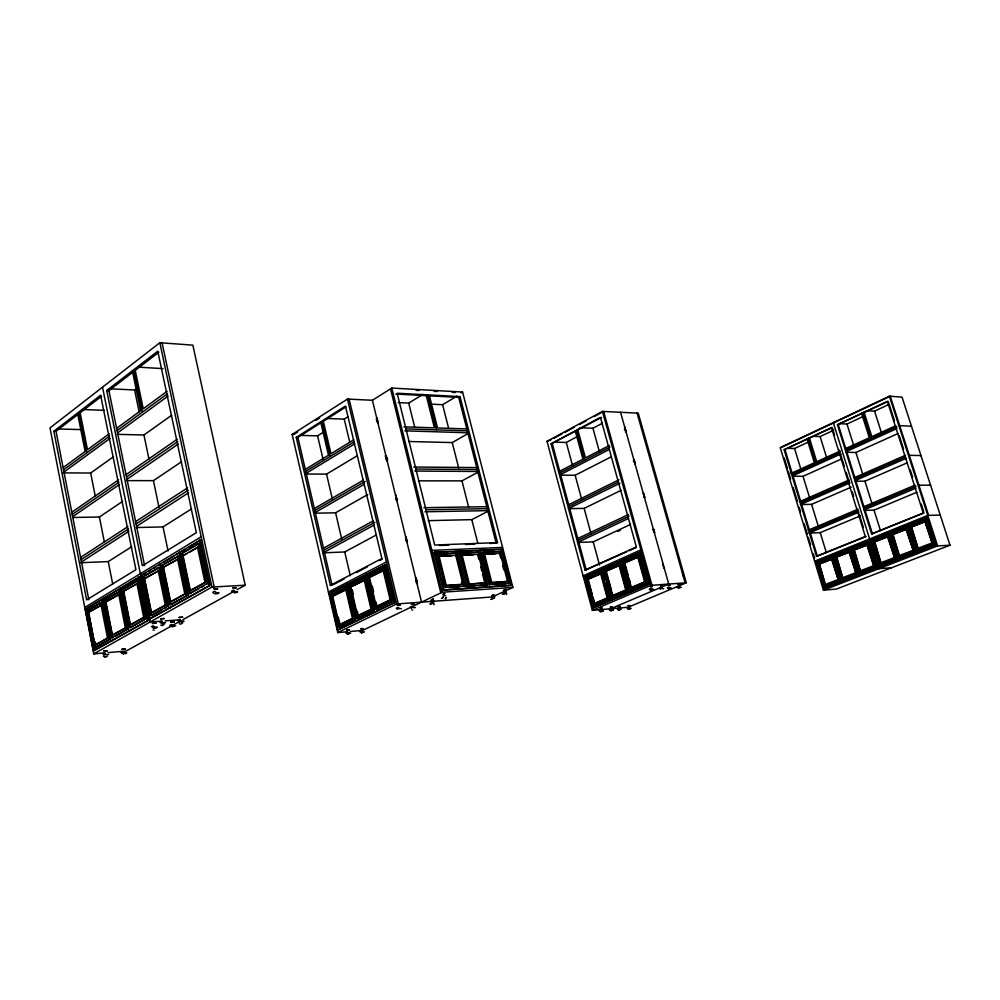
<?xml version="1.0" encoding="UTF-8"?>
<svg xmlns="http://www.w3.org/2000/svg" width="1000" height="1000" viewBox="0 0 1000 1000"><rect width="100%" height="100%" fill="white"/><g stroke="black" fill="none" stroke-linecap="round" stroke-linejoin="round"><path stroke-width="1.5" d="M445.75 597.55L445.225 598.75M446.062 597.525L445.812 598.713M376.662 418.4C375.838 420.312 378.075 422.825 377.762 420.175M377.512 419.162L376.763 418.162M377.45 422.938C379.425 424.188 376.9 420.45 377.9 423.4M386.438 456.637C384.988 457.525 387.75 455.737 385.462 455.875L386.213 458.925M386.825 458.837L386.3 457.713M386.413 458.8L386.375 458.837M386.662 459.837C386.775 462.275 388.787 459.762 386.675 457.738M506.763 593.612L506.312 594.6M431.287 603.275L431.925 601.25L434.038 601.1L433.562 602.625M442.887 597.75L443.525 595.712L445.65 595.562M443.325 597.238L441.438 598.438M492.163 598.75L492.8 596.8L494.762 596.663L494.288 598.138M503.762 593.4L504.4 591.438L506.362 591.3L505.875 592.788M504.175 592.913L502.312 594.075L504.275 593.938M434.35 603.875L433.725 604.688M377.225 419.3L376.587 419.387L377.35 421.4M377.825 423.312L376.55 418.288L377.275 418.188M624.688 427.663L625.363 427.488L624.688 427.663C623.362 430.613 627.9 432.05 625.887 431.925M385.688 455.8L385.812 455.7M386.225 457.9L386.9 457.663M395.887 495.238C395.238 494.938 395.887 495.887 396.287 496.225M396.175 497.3L396.1 499.588M395.988 496.35L397.15 500.4M406.05 536.987C405.6 536.525 406.55 545.125 405.887 537.112M406.337 540.3L406.712 539.038M406.55 541.25L407.475 542.163L405.538 537.075M634.862 463.95C636.975 464.075 631.712 461.3 634.062 459.425M415.575 578.275C416.912 578.625 415.65 585.562 415.887 578.212M415.825 579.225L416.463 579.1M416.475 581.287L416.037 581.475M416.525 582.475C418.4 582.2 416.25 585.05 416.463 582.463M417.325 583.4L416.213 578.075M644.987 497.512C643.55 498.688 644.562 492.038 643.112 493.35M625.363 429.3L625.462 429.237M625.662 430.125L625.938 430.138M625.85 431.037L626.112 431.05M634.338 461.287L634.8 461.163M634.963 462.05L634.963 462.125M634.825 463.038L634.975 462.962M237.1 589.675L245.212 585.188L192.862 345.15L159.85 342.725L50 427.925L93.775 653.875L105.025 652.887M53.863 431.238L100.612 395.213L135.925 569.688L86.625 599.888L53.863 431.238L56.037 431.287L101.625 396.238M106.713 390.513L157.775 351.188L196.337 532.675L142.363 565.737L106.713 390.513L108.925 390.625L158.837 352.25M644.1 496.863L644.775 496.675M109.362 388.775L134.6 389.975L137.062 388.125M63.1 467.625L85.138 451.463L77.812 414.55M109.225 433.762L87.5 449.725L80.15 412.75M116.613 428.35L140.65 410.688L132.675 372.35M167.062 391.3L143.238 408.787L135.238 370.387M63.537 469.85L109.688 436.05M117.075 430.65L167.575 393.675M63.963 472.062L110.113 438.375M117.55 432.95L168.1 396.037M62.825 472.9L90.662 473.025L113.525 456.712M117.175 434.338L143.95 435L171.65 415.25M653.312 529.725L653.988 529.538M653.825 530.525L653.875 530.6M654.013 531.45L654.488 531.325M654.737 532.25L654.325 532.312M71.787 512.225L118.513 479.862M126.05 474.65L177.25 439.212M72.213 514.462L118.987 482.188M126.525 476.987L177.763 441.625M72.65 516.712L119.462 484.513M127 479.325L178.275 444.038M73.05 517.475L99.4 517.013L122.575 501.413M126.6 480.625L153.438 480.637L181.537 461.737M662.875 564.663L663.188 563.625L662.575 563.812L664.013 568.25L663.7 567.3M80.575 557.413L127.975 526.587M135.612 521.613L187.575 487.825M81.013 559.688L128.45 528.938M136.1 523.975L188.1 490.275M80.288 562.725L128.925 531.287M136.588 526.35L188.625 492.725M634.438 460.363L634.188 460.45M347.175 631.763L337.75 632.587L292.162 434.45L347.438 399.062L372.4 400.275L391.825 388.062L462.587 392.05L512.875 587.425L493.587 596.337M297.712 432.013L293.837 434.487L292.162 434.45M315.8 420.462L319.675 417.975M296.238 437.375L345.438 406.062L381.9 558.5L330.363 585.363L296.238 437.375L297.913 437.413L345.875 406.938M81.838 562.663L108.25 561.587L131.75 546.712M136.163 527.55L163.05 526.912L191.55 508.875M300.675 435.4L317.587 435.85L323.95 431.85M327.275 418.488L344.237 419.113L348.1 416.688M398.237 402.587L408.7 403.088L422.975 394.35M305.3 469.387L328.488 455.238L320.887 422.825M353.75 439.825L330.975 453.713L323.338 421.262M305.75 471.337L354.162 441.863M84.787 607.463L201.188 536.763M354.663 443.862L305 474.012L326.538 474.113L357.013 455.875M85.312 609.113L139.55 576.888L148.35 620.312L93.425 650.95L85.312 609.113L86.412 609.05M141.025 575.375L200.312 540.112L209.938 585.363L149.85 618.9L141.025 575.375L142.137 575.325M87.737 608.25L121.337 587.913L120.225 587.975L128.787 630.862L129.9 630.788M122.275 587.337L139.55 576.888M143.387 574.562L145.9 573.05M148.412 571.525L150.912 570.013M153.425 568.488L155.938 566.975M158.45 565.45L160.963 563.925L159.838 563.975L168.925 608.075L170.05 608M163.538 562.362L173.888 556.112M176.462 554.55L179.05 552.975M181.675 551.388L185.662 548.975M188.325 547.362L200.312 540.112M86.95 610.712L102.762 601.7L86.95 610.712L94.175 647.925L95.275 647.837L88.05 610.638M119.45 591.1L127.037 629.188L111.625 637.975L104.213 600.3L120.45 591.038L105.2 600.237L112.725 637.888M137.637 580.112L145.45 618.7L129.575 627.75L121.962 589.587L137.637 580.112L138.637 580.062L122.95 589.525L130.688 627.663L145.125 619.388M142.8 577L159.012 567.212L167.075 606.375L150.675 615.725L142.8 577L158.875 567.925M161.675 565.612L179.488 555.487L161.675 565.612L169.775 604.837L187.787 595.138M181.112 553.875L198.3 543.5L206.85 583.7L189.438 593.625L181.112 553.875L199.425 543.462M102.762 601.7L87.938 610.65L95.162 647.85L109.012 640.013M120.562 591.038L104.213 600.3M138.75 580.062L121.962 589.587M88.588 612.312L102.013 604.775L108.462 637.65L95.913 644.825L94.925 644.9L88.588 612.312L102.013 604.775M105.887 601.9L119.663 594.163L126.3 627.45L113.387 634.825L112.4 634.9L105.887 601.9L118.387 594.925M123.688 591.2L137.838 583.237L144.662 616.95L131.375 624.55L130.375 624.625L123.688 591.2L136.525 584.025M144.588 578.625L159.3 570.4L166.337 604.612L152.613 612.463L151.488 612.537L144.588 578.625L159.3 570.4M163.512 567.238L178.637 558.775L185.875 593.438L171.737 601.525L170.613 601.6L163.512 567.238L178.637 558.775M183.012 555.513L198.55 546.812L206.012 581.938L191.438 590.262L190.312 590.325L183.012 555.513L186.75 553.9M189.375 552.325L198.55 546.812M461.275 392.837L462.587 392.05M430.312 404.113L442.625 404.7L456.9 396.163M395.825 394.05L458.713 397.375L460.037 396.6L497.537 542.6L490.037 543.525M105.775 656.513L103.963 656.25M107.413 656.175L105.2 657.275L103.375 656.112M314.337 508.55L363.338 480.15M314.788 510.525L365.15 481.413M364.312 484.212L314.037 513.2L335.588 512.812L367.775 494.513M416.812 581.312L416.725 580.163M94.925 644.9L108.462 637.65M112.4 634.9L126.3 627.45M130.375 624.625L144.662 616.95M151.488 612.537L166.337 604.612M170.613 601.6L185.875 593.438M190.312 590.325L206.012 581.938M408.725 441.5L452.238 442.575L468 433.575M94.175 647.925L109.162 639.388L101.775 601.763M115.188 636.438L128.038 629.113M161.887 609.9L151.788 615.65L143.912 576.95M164.4 608.462L166.925 607.025M186.488 595.887L170.888 604.763L162.8 565.562M189.438 593.625L198.6 588.987M201.275 587.463L203.962 585.938M653.888 529.55L652.9 529.95M93.425 650.95L148.35 620.312M149.85 618.9L209.938 585.363M93.775 653.875L211.912 587.075L245.212 585.188M654.587 533.15L653.337 528.763M102.812 654L104.388 653.112L106.287 654.725L108.612 654.5M151.375 626.737L153.075 625.788L155.025 627.475L157.387 627.275L154.688 628.25L156.012 627.513M159.6 622.125L161.325 621.163L163.287 622.863L165.637 622.663M103.95 654.638L105.062 654.013M152.562 627.413L153.763 626.737M160.787 622.8L162.013 622.112M153.112 627.875L154.588 627.05M162.838 622.425L161.35 623.263L161.838 623.675M215.925 592.725L219.05 592.85L217.188 593.9M155.638 627.413L153.6 628.275M162.4 623.638L163.888 622.8M215.425 594L217.288 592.962M395.675 495.262L396.037 495.225M164.075 624.6L162.1 625.562L160.812 625.112M231.488 591.163L233.35 590.125L235.325 591.9L237.662 591.737L235.8 592.762M396.45 500.525L397.15 500.375M122.137 653.037L123.263 652.412M170.987 626.013L172.2 625.337M179.25 621.438L180.475 620.75M232.7 591.862L234.025 591.125M170.825 626.337L126.15 651.05L108.05 652.625M173.538 624.837L178.95 621.838M183.012 619.6L233.038 591.925M122.675 653.475L126.75 652.9L125.162 653.775M171.525 626.462L175.75 625.875M181.025 621.213L184.05 621.3L181.35 622.275M233.25 592.35L234.875 591.45M123.475 653.925L125.062 653.05M172.562 626.825L174.037 626.013M235.938 591.838L234.312 592.737L234.95 592.7M181.462 622.212L182.688 621.538M182.512 623.212L180.538 624.175L179.275 623.725M323.488 548.188L373.1 520.95M323.95 550.175L374.925 522.275M374.075 525.062L323.175 552.837L344.738 551.962L375.975 535.15M418.45 480.85L461.962 480.875L477.912 472.212M644.125 495.012L643.85 495.087M644.388 495.875L644.237 495.938M610.487 608.787L592.362 610.363L547.013 441.312L602.425 411.413L638.237 413.15L686.275 582.775L628.175 607.238L611.987 608.65M550.962 439.875L547.013 441.312M553.688 438.4L561.862 434M564.587 432.525L574.138 427.388M579.513 424.487L586.225 420.875M594.263 416.538L600.962 412.925M551.1 443.825L600.425 417.362L636.35 546.938L585.062 570.175L551.1 443.825L601.65 417.413M554.775 442.137L566.263 442.45L577.025 436.712M580.05 427.762L592.95 428.237L602.388 423.212M333.4 584.55L344.25 578.9M356.463 572.55L367.312 566.9M379.513 560.55L382.225 559.138M559.7 471.225L582.962 459.175L575.4 431.488M609.425 445.475L585.45 457.887L577.875 430.163M328.413 592.013L386.488 561.975M560.138 472.9L609.9 447.175M428.3 520.662L471.8 519.637L487.95 511.3M329.288 593.45L385.65 564.75L394.688 602.525L337.7 630L329.288 593.45L385.65 564.763M560.588 474.562L609 449.6M339.25 627.275L354.938 619.587L338.488 627.337L331 594.825L346.538 586.825L347.375 586.775L348.338 591.25M349.087 585.513L365.025 577.325L372.85 610.513L356.763 618.387L349.087 585.513L365.863 577.275M367.638 575.975L384.725 567.537L367.638 575.975L375.487 609.212L392.837 601.075L375.487 609.212M365.775 577.275L349.85 585.475L357.6 618.325L356.763 618.387M392.75 601.075L376.25 609.163L368.4 575.938L384.812 567.525M332.713 596.213L346.5 589.475L353.175 618.162L340.037 624.625L339.275 624.688L332.713 596.213L346.5 589.475M350.85 586.9L364.963 580.013L371.8 609.012L358.325 615.638L357.575 615.688L350.85 586.9L364.963 580.013M369.438 577.375L383.888 570.312L390.9 599.637L377.088 606.425L376.325 606.475L369.438 577.375L383.888 570.312M560.812 475.188L575.163 475.262L611.312 456.788M510.863 585.513L443.338 590.013L434.038 552.388L502.287 549.138L511.562 585.188L510.863 585.513M456.812 553.162L436.188 554.4L456.812 553.162L465.075 586.163L464.375 586.5L456.125 553.513M406.825 542.275L406.475 541.375M438.338 556.4L455.725 555.3L462.962 584.2L462.262 584.525L445.575 585.6L438.338 556.4L452 555.775M457.2 551.388L457.887 551.05L467.188 588.138L466.488 588.462M479.363 552.175L459.3 553.375L479.363 552.175L487.612 584.7L479.475 585.513M455.037 555.638L455.725 555.3M461.4 555.35L478.325 554.263L485.55 582.75L484.85 583.088L468.625 584.125L461.4 555.35L473.212 554.812M568.7 504.7L618.95 479.8M569.15 506.388L618.038 482.212M568.387 508.675L619.913 483.25M478.325 554.263L477.638 554.6L478.775 559.1M339.275 624.688L353.175 618.162M357.575 615.688L371.8 609.012M376.325 606.475L390.9 599.637M483.825 554.325L500.288 553.263L507.512 581.35L506.812 581.675L491.037 582.688L483.825 554.325L495.3 553.8M338.488 627.337L354.188 619.65L346.538 586.825M357.525 618.325L373.612 610.45L372.85 610.513M357.6 618.325L373.7 610.45M569.812 508.65L584.15 508.387L621.1 490.325M502.287 549.138L501.587 549.475L502.75 553.975M337.7 630L394.7 602.525M500.6 551.538L501.287 551.2L509.538 583.275L508.837 583.6L500.6 551.538L483.212 552.312M500.288 553.263L499.6 553.6L500.737 558.038M337.75 632.587L396.55 603.975L492.212 596.975M346.662 633.25L347.825 632.688M397.287 608.787L398.537 608.188M445.575 585.6L462.962 584.2M347.1 633.65L350.662 633.138M398.988 608.587L401.413 608.675M349.338 633.263L347.488 633.987M348.288 633.95L349.575 633.337M443.338 590.013L511.562 585.188M395.775 495.375L397.075 500.462M512.875 587.425L442.212 592.225L362.65 630.413L350.275 631.487M360.637 632.025L361.812 631.462M411.312 607.725L412.562 607.125M361.075 632.413L364.6 631.912M413.013 607.525L415.4 607.612M361.65 632.812L363.3 632.025M442.688 594.525L444.9 593.475L443.663 594.288M468.625 584.125L485.55 582.75M487.612 584.7L467.562 586.287L475.012 585.8M577.788 538.525L628.575 514.475M578.25 540.212L629.062 516.225M491.037 582.688L507.512 581.35M578.7 541.925L628.138 518.638M889.4 396.188L780.212 447.587L823.438 590.2L836.338 589.075L950 545.212L902.038 397.113L889.4 396.188L937.613 545.913L950 545.212M781.087 447.612L888.9 396.887M488.988 586.962L489.688 586.638L480.4 550.075L479.712 550.425L494.3 549.788M866.2 536.487L816.513 556.375L784.15 449.738L831.388 427.587L832.25 427.638L834.575 435.087M837.45 424.75L887.375 401.35L923.263 512.975L871.612 533.975L837.45 424.75L888.225 401.4L894.45 420.737M784.15 449.738L832.25 427.638M578.9 542.438L593.212 541.862L630.562 524.412M787.487 448.312L794.562 448.5L808.213 442.125M813.1 436.312L820.125 436.562L833.7 430.225M838.612 423.638L846.975 424.038L863.725 416.213M866.287 410.65L874.575 411.15L888.562 404.613M617.737 531.438L620.5 530.15M492.2 595.513L494.038 594.663L491.863 595.675M490.737 599.412L493.975 598.162M840.088 451.075L816.737 461.688L809.312 437.575M845.312 448.688L869.312 437.775L861.488 413.113M895.888 425.688L871.825 436.637L863.988 411.938M792.362 474.375L839.062 453.175M845.913 450.062L896.988 426.875M793.162 475.625L840.95 453.963M846.213 451.575L896.85 428.625M585.062 570.175L626.475 551.9M629.25 550.65L636.188 547.513M793.162 476.262L803.05 476.312L840.875 459.263M846.188 452.25L855.925 452.488L897.962 433.55M583.1 575.875L640.888 549.85M584.2 577.062L640.05 552.212L648.925 584.163L592.537 608.15L584.2 577.062L586.4 582.95M586.2 576.4L640.05 552.212M585.9 578.225L593.325 605.875L585.9 578.225L601.975 571.237L604.425 580.025M603.975 570.125L620.438 562.987L603.975 570.125L612.163 597.987L604.525 570.1M622.425 561.862L630.15 590.025L622.425 561.862L639.225 554.575L646.675 581.462M602.038 571.237L586.45 578.188L593.875 605.825M587.612 579.388L601.175 573.538L607.775 597.9L594.675 603.55L587.612 579.388L601.175 573.538M605.712 571.3L619.55 565.325L626.287 589.913L612.9 595.688L605.712 571.3L619.55 565.325M624.2 563.038L638.325 556.938L645.2 581.75L631.525 587.65L624.2 563.038L638.325 556.938M799.475 501.712L849.062 479.975M854.362 477.65L905.425 455.275M801 502.65L849.325 481.512M855.025 479.025L904.987 457.163M800.337 504.55L849.975 482.875M855.275 480.562L906.375 458.25M801.75 504.525L811.6 504.35L851.175 487.175M855.238 481.188L864.938 481.188L907.35 462.775M594.125 603.6L607.775 597.9M612.362 595.725L626.287 589.913M630.975 587.688L645.2 581.75M593.325 605.875L609.538 599.087L605.163 582.962M611.55 598.038L628.088 591.112L612.1 597.987M630.15 590.025L647.025 582.962L630.7 589.987L622.975 561.838L639.225 554.575L646.612 581.462M595.3 605.212L609.587 599.087M592.537 608.15L648.925 584.163M592.362 610.363L650.75 585.375L686.275 582.775M599.95 610.938L601.112 610.438M650.188 589.55L651.425 589.025M601.65 611.55L603.288 610.85L600.6 611.562M651.775 589.375L653.612 589.462L651.388 590.2M600.9 611.538L602.325 610.938M651.15 590.175L652.663 589.538M601.263 611.512L602.425 611.013M651.5 590.15L652.738 589.625M611.9 608.188L668.737 584.062L620.55 412.287M610.112 610.05L611.275 609.55M610.45 610.375L613.425 609.95L611.438 610.675M661.862 588.6L663.688 588.688M611.062 610.638L612.575 610.112M617.975 609.35L619.15 608.862M668.1 588.188L669.338 587.663M621.275 609.263L618.325 609.688L618.925 609.95M668.438 588.525L671.475 588.1M620.337 609.35L618.4 610.062L617.188 608.875L618.812 608.188L619.738 609.075M858.15 509.125L808.125 530.225L810.938 530.112M863.5 506.863L915.025 485.138M619.263 609.913L620.425 609.425M809.663 531.188L858.413 510.675M864.1 508.275L916.1 486.388M627.9 608.475L629.062 607.987M677.95 587.438L679.175 586.912M631.175 608.387L628.237 608.8L628.825 609.062M679.513 587.263L681.3 587.35M859.075 512.05L809 533.088L820.238 532.625L860.15 515.95M864.425 509.8L915.987 488.137M630.25 608.475L628.312 609.188L627.1 608L628.737 607.312L629.65 608.212M629.163 609.038L630.325 608.55M679.212 588.025L680.45 587.513M864.375 510.375L874.038 510.15L916.838 492.262M816.513 556.375L865.337 536.525L831.388 427.587M871.612 533.975L924.1 512.962M815.837 562.188L868.838 540.938L877.188 567.675L823.75 588.312L815.837 562.188L868.838 540.938M870.925 539.95L926.963 517.475L935.788 544.9L879.287 566.725L870.925 539.95L926.963 517.475M824.513 586.388L839.875 580.538L824.513 586.388L817.463 563.15L832.712 557.15L839.425 579.075M834.712 556.2L850.225 550.1L857.5 573.675L841.888 579.625L834.712 556.2L842.312 579.587M852.262 549.138L868.05 542.925L875.45 566.688L859.562 572.737L852.262 549.138L859.987 572.7M872.65 540.925L888.737 534.587L896.3 558.562L880.088 564.738L872.65 540.925L880.512 564.712M898.462 557.587L914.95 551.287L898.462 557.587L890.875 533.575L907.262 527.125L914.5 549.875M917.163 550.3L933.95 543.888L917.163 550.3L909.45 526.087L926.125 519.525L933.487 542.463M819.1 564.125L831.95 559.1L838.213 579.55L825.275 584.462L819.1 564.125L831.95 559.1M836.375 557.175L849.45 552.062L855.812 572.675L842.65 577.675L836.375 557.175L849.45 552.062M853.95 550.1L867.25 544.913L873.725 565.688L860.35 570.775L853.95 550.1L867.25 544.913M874.375 541.9L887.938 536.6L894.538 557.562L880.888 562.75L874.375 541.9L887.938 536.6M892.638 534.55L906.438 529.163L913.162 550.288L899.275 555.575L892.638 534.55L906.438 529.163M911.237 527.075L925.275 521.575L932.125 542.888L918 548.263L911.237 527.075L925.275 521.575M841.888 579.625L857.5 573.675M859.562 572.737L875.45 566.688M880.088 564.738L896.3 558.562M823.75 588.312L877.188 567.675M879.287 566.725L935.788 544.9M823.438 590.2L937.613 545.913M397.575 499.4L396.85 499.35M412.713 610.013L411.737 609.938M154.275 630.062L152.975 629.975M396.45 498.312L395.85 498.537L396.525 498.312M361.45 632.75L362.35 632.663M111.962 640.962L110.862 641.05L102.525 598.688L103.625 598.625M356.8 621.013L355.95 621.087L347.337 584.125L348.175 584.075M611.35 600.288L602.837 568.925M841.538 581.538L833.487 555.212M825.275 584.462L819.525 564.087M838.213 579.55L831.525 559.125M842.65 577.675L836.8 557.15M375.513 611.888L374.663 611.95L365.838 574.587L366.688 574.538M629.938 592.312L621.25 560.662M859.2 574.675L851 548.138M163.263 623.675L163.925 623.625M431.975 603.8L429.85 603.962L433.225 602.65M855.812 572.675L849.013 552.087M162.1 621.125L150.15 622L102.513 387.2M165.087 620.9L180.025 619.812M891.575 567.75L878.913 568.688L833.3 422.6L834.163 422.638M431.887 602.2L433.4 602.087M492.75 597.725L494.15 597.612M860.35 570.775L854.837 551.562M503.4 593.562L505.062 593.45M503.125 593.737L504.65 593.638M873.725 565.688L866.825 544.925M504.35 592.362L505.75 592.263M880.888 562.75L874.8 541.875M898.062 559.562L889.55 532.575M894.538 557.562L887.5 536.613M331 594.825L347.375 586.775L331.75 594.775L339.325 627.275M465.075 586.163L445.15 587.463L436.887 554.05M509.538 583.275L490.712 584.5L482.463 552.038L501.287 551.2M817.463 563.15L824.95 586.362M449.05 587.5L459.775 586.8M494.363 584.538L505.938 583.787M899.275 555.575L893.062 534.538M815.512 561.138L814.638 561.188L927.8 515.425L940.238 515.062M189.7 596.85L188.575 596.912L179.225 552.238L180.338 552.2M916.75 552.3L908.088 525.1M330.363 585.363L332.05 585.262L297.913 437.413M832.712 557.15L839.438 580.575M918 548.263L911.663 527.062M913.162 550.288L906.012 529.175M206.85 583.7L207.975 583.638M850.225 550.1L857.075 573.713M932.125 542.888L924.862 521.6M868.05 542.925L875.025 566.712M888.737 534.587L895.875 558.587M434.038 552.388L447.938 551.788M454.113 551.525L472.2 550.75M890.875 533.575L898.888 557.55M431.887 550.388L502.587 547.425M909.45 526.087L917.588 550.275M497.537 542.6L434.7 545.037L397.137 393.237L460.037 396.6M907.262 527.125L914.538 551.325M439.462 545.5L448.65 545.138M465.513 544.475L474.7 544.125M926.125 519.525L933.538 543.913M424.925 511.775L487.788 510.637M425.962 509.7L487.275 508.663M423.913 507.675L486.775 506.7M918.913 485.213L930.562 485.175M793.725 473.462L790.9 473.438L814.362 462.762L806.963 438.675M414.862 471.05L479.25 471.488M415.9 469.05L477.238 469.538M413.862 467.013L478.25 467.6M386.7 460.938L385.462 455.875M909.275 455.288L920.962 455.562M57.362 428.95L82.05 429.613M405.95 428.888L467.312 430.85M404.925 430.838L467.8 432.775M403.938 426.838L434.412 427.85L426.3 395.662M466.812 428.938L437.55 427.962L429.45 395.838M82.6 409.525L104.362 410.312M899.725 425.637L911.462 426.213M416.112 390.312L419.125 390.487M434.188 391.325L437.188 391.488M452.238 392.325L455.25 392.5M139 367.188L162.938 368.625M124.05 652.712L122.587 651.525L121.013 652.4L122.463 653.587M171.3 626.587L169.812 625.35L171.525 624.4L173.012 625.65M181.3 621.062L179.8 619.812L178.075 620.763L179.575 622.025M216.213 592.562L214.662 591.225L212.8 592.275L214.35 593.612M348.525 632.95L347.325 631.9L345.688 632.688L346.887 633.75M362.5 631.725L361.312 630.675L359.675 631.462L360.85 632.513M399.263 608.462L398.05 607.35L396.287 608.2L397.512 609.312M411.525 608.237L410.325 607.137L412.075 606.3L413.288 607.388M601.712 610.662L600.775 609.763L599.138 610.462L600.375 611.663M611.875 609.775L610.95 608.875L609.312 609.562L610.538 610.763M650.612 590.3L649.362 589.05L651.1 588.312L652.05 589.25M660.413 589.225L659.463 588.288L661.2 587.55L662.138 588.488M668.512 588.925L667.288 587.688L669.013 586.962L669.95 587.888M678.363 588.162L677.138 586.95L678.863 586.213L679.788 587.15M890.25 396.25L928.637 515.4M926.538 517.487L935.362 544.925M899.225 435.613L903.538 449M910.225 469.825L912.625 477.262M921.225 504.038L923.625 511.475M874.575 411.15L881.462 432.738M862.738 412.525L871.025 438.663M846.975 424.038L853.675 445.363M855.925 452.488L862.675 474.012M864.938 481.188L871.762 502.9M874.038 510.15L880.462 530.575M838.325 424.787L872.475 533.938M871.812 541.413L879.712 566.7M868.413 540.962L876.75 567.712M839.225 450L844.338 466.4M846.2 472.362L849.463 482.8M852.25 491.75L853.637 496.225M859.225 514.125L863.413 527.537M820.125 436.562L826.575 457.4M808.188 438.288L815.987 463.65M794.562 448.5L800.85 469.1M803.05 476.312L809.388 497.088M811.6 504.35L818.512 526.962M820.238 532.625L826.325 552.575M785.025 449.762L817.387 556.325M816.263 562.163L824.188 588.275M784.225 457.938L787.425 468.525M788.25 471.213L790.6 478.988M793.188 487.537L797.4 501.388M799.2 507.362L800.562 511.85M804.188 523.8L807.362 534.25M808.263 537.238L810.525 544.712M813.25 553.675L814.6 558.15M682.513 572.663L683.775 577.112M637.075 413.088L685.125 582.863M603.65 411.475L651.975 585.288M602.425 411.413L650.75 585.375M639.45 552.25L648.312 584.212M638.612 554.612L646.488 583M637.775 556.962L644.65 581.788M592.95 428.237L599.538 452.163M624.75 563L628.337 576.05M629.138 578.95L630.337 583.3M620.775 564.475L627.675 589.625M619.825 563.025L627.537 591.15M619 565.363L625.737 589.95M576.638 430.825L584.663 460.225M606.263 571.263L611.35 589.938M612.125 592.812L612.9 595.688M601.425 571.275L608.987 599.138M566.263 442.45L572.675 466.062M575.163 475.262L581.625 499.1M584.15 508.387L591.087 533.987M593.212 541.862L599.5 565.025M600.625 573.575L607.225 597.938M552.337 443.862L586.287 570.1M588.162 579.35L592.375 595.013M593.138 597.863L594.675 603.55M587.188 585.9L590.363 597.737M591.163 600.7L592.35 605.138M504.675 561.487L505.838 565.988M508.537 576.5L509.7 581M502.638 565.425L503.775 569.862M458.713 397.375L496.163 543.288M484.513 553.987L491.737 582.362M483.638 559.75L484.762 564.175M486.637 571.55L487.762 575.975M442.625 404.7L448.638 428.4M452.238 442.575L458.7 468.038M461.962 480.875L468.6 507.025M471.8 519.637L477.775 543.138M478.675 552.513L486.925 585.025M480.675 566.6L481.812 571.087M482.575 574.087L484.85 583.088M427.875 395.75L436.475 429.862M462.1 555L469.325 583.787M460 553.025L468.263 585.962M461.538 581.638L462.262 584.525M408.7 403.088L414.725 427.275M439.038 556.05L446.262 585.262M437.625 560.212L439.787 568.925M442.663 580.538L443.738 584.9M434.738 552.038L444.038 589.675M391.825 388.062L442.212 592.225M390.513 388.888L440.825 592.888M372.4 400.275L421.55 602.137M349.125 399.15L398.25 603.85M347.438 399.062L396.55 603.975M384.8 564.8L393.85 602.575M390.312 590.875L391.35 595.25M383.963 567.575L391.987 601.138M383.125 570.35L390.138 599.688M344.237 419.113L349.675 441.912M372.262 586.05L373.638 591.875M376.05 602.062L377.088 606.425M368.475 575.925L376.337 609.15M368.275 587.837L369.338 592.362M364.2 580.05L371.037 609.075M322.113 422.038L330.2 456.45M317.587 435.85L323.188 459.787M326.538 474.113L332.55 499.837M335.588 512.812L341.763 539.225M344.738 551.962L350.3 575.725M352.312 589.888L353.375 594.425M357.262 611.087L358.325 615.638M345.737 589.525L352.425 618.225M338.3 617.125L340.037 624.625M162.087 342.887L214.175 586.95M159.85 342.725L211.912 587.075M199.188 540.15L208.812 585.425M197.425 546.85L204.875 582M182.237 553.837L190.562 593.562M178.363 555.538L186.663 595.212M177.512 558.825L184.75 593.513M133.95 371.375L142.438 412.088M134.6 389.975L139.275 412.475M143.95 435L149.012 459.325M153.438 480.637L158.988 507.4M163.05 526.912L168.062 551.025M158.175 570.45L165.225 604.688M108.925 390.625L144.588 565.65M138.438 576.938L147.238 620.388M136.838 583.288L143.65 617.025M118.675 594.212L125.3 627.525M78.975 413.65L86.762 452.837M90.662 473.025L95.2 495.85M99.4 517.013L104.412 542.25M108.25 561.587L112.725 584.15M101.013 604.837L107.463 637.725M56.037 431.287L88.812 599.763M95.337 641.862L95.913 644.825M643.562 494.125L643.637 494.087M433.3 599.025L431.175 600.275L433.3 599.025M505.637 589.288L503.475 590.513L505.637 589.288M107.312 650.775L103.787 650.837L107.312 650.775M125.45 649.2L122 649.262L125.45 649.2M349.412 629.888L346.712 629.913L349.412 629.888M363.363 628.675L360.688 628.7L363.363 628.675M602.137 608.075L600.15 608.075L602.137 608.075M612.275 607.2L610.325 607.2L612.275 607.2M620.138 606.525L618.2 606.512L620.138 606.525M630.025 605.675L628.125 605.662L630.025 605.675M155.95 623.175L152.438 623.438L155.95 623.175M174.325 621.812L170.875 622.075L174.325 621.812M400.05 605.112L397.375 605.312L400.05 605.112M414.038 604.075L411.413 604.275L414.038 604.075M652.362 586.438L650.438 586.587L652.362 586.438M662.438 585.7L660.537 585.837L662.438 585.7M670.238 585.112L668.363 585.262L670.238 585.112M680.05 584.388L678.213 584.525L680.05 584.388M164.2 618.538L160.675 618.8L164.2 618.538M182.6 617.225L179.15 617.463L182.6 617.225M217.575 588.825L213.962 588.787L217.575 588.825M236.188 587.75L232.65 587.7L236.188 587.75"/></g></svg>
